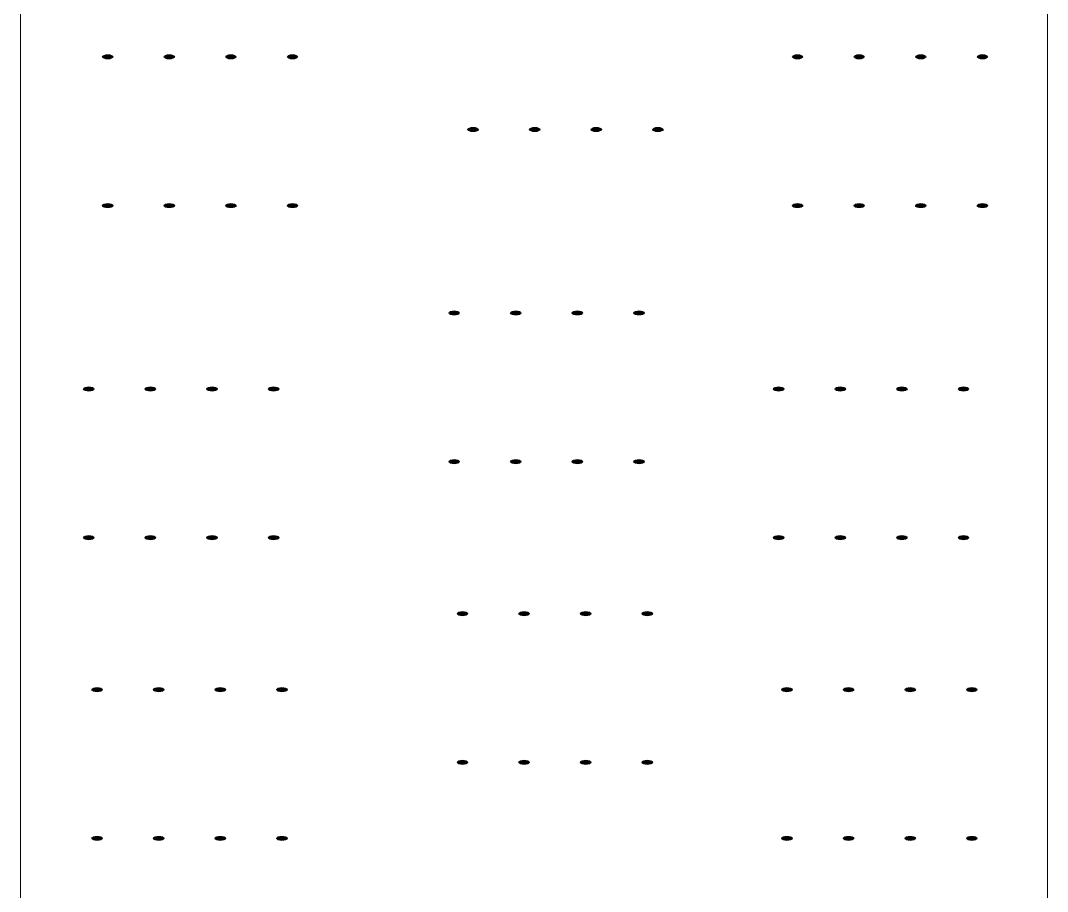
# Model space of a CAD drawing. Header units: millimetres. Extents: x -182 to 395, y -757 to 122.
# Drawn here: x -120.23 to -110.23, y -206.66 to -198.18 of the extents above; entities that cross this region are included whole.
import ezdxf

# ---------------------------------------------------------------- set-up
doc = ezdxf.new("R2010")
doc.units = ezdxf.units.MM
doc.layers.add('KY2WL', color=7, linetype='Continuous')
doc.layers.add('KY6WL', color=7, linetype='Continuous')

msp = doc.modelspace()

# ---------------------------------------------------------------- hatches: boundary and pattern name
at = {"layer": 'KY2WL'}
h = msp.add_hatch(color=256, dxfattribs=at)
edge = h.paths.add_edge_path()
edge.add_ellipse((-119.379, -198.534), major_axis=(-0.05, 0), ratio=0.4, start_angle=180, end_angle=360)
edge.add_ellipse((-119.379, -198.534), major_axis=(-0.05, 0), ratio=0.4, start_angle=0, end_angle=180)
h = msp.add_hatch(color=256, dxfattribs=at)
edge = h.paths.add_edge_path()
edge.add_ellipse((-118.779, -198.534), major_axis=(0.05, 0), ratio=0.4, start_angle=0, end_angle=180)
edge.add_ellipse((-118.779, -198.534), major_axis=(0.05, 0), ratio=0.4, start_angle=180, end_angle=360)
h = msp.add_hatch(color=256, dxfattribs=at)
edge = h.paths.add_edge_path()
edge.add_ellipse((-118.179, -198.534), major_axis=(-0.05, 0), ratio=0.4, start_angle=180, end_angle=360)
edge.add_ellipse((-118.179, -198.534), major_axis=(-0.05, 0), ratio=0.4, start_angle=0, end_angle=180)
h = msp.add_hatch(color=256, dxfattribs=at)
edge = h.paths.add_edge_path()
edge.add_ellipse((-117.579, -198.534), major_axis=(-0.05, 0), ratio=0.4, start_angle=180, end_angle=360)
edge.add_ellipse((-117.579, -198.534), major_axis=(-0.05, 0), ratio=0.4, start_angle=0, end_angle=180)
h = msp.add_hatch(color=256, dxfattribs=at)
edge = h.paths.add_edge_path()
edge.add_ellipse((-112.661, -198.534), major_axis=(-0.05, 0), ratio=0.4, start_angle=180, end_angle=360)
edge.add_ellipse((-112.661, -198.534), major_axis=(-0.05, 0), ratio=0.4, start_angle=0, end_angle=180)
h = msp.add_hatch(color=256, dxfattribs=at)
edge = h.paths.add_edge_path()
edge.add_ellipse((-112.061, -198.534), major_axis=(-0.05, 0), ratio=0.4, start_angle=180, end_angle=360)
edge.add_ellipse((-112.061, -198.534), major_axis=(-0.05, 0), ratio=0.4, start_angle=0, end_angle=180)
h = msp.add_hatch(color=256, dxfattribs=at)
edge = h.paths.add_edge_path()
edge.add_ellipse((-111.461, -198.534), major_axis=(0.05, 0), ratio=0.4, start_angle=0, end_angle=180)
edge.add_ellipse((-111.461, -198.534), major_axis=(0.05, 0), ratio=0.4, start_angle=180, end_angle=360)
h = msp.add_hatch(color=256, dxfattribs=at)
edge = h.paths.add_edge_path()
edge.add_ellipse((-110.861, -198.534), major_axis=(0.05, 0), ratio=0.4, start_angle=0, end_angle=180)
edge.add_ellipse((-110.861, -198.534), major_axis=(0.05, 0), ratio=0.4, start_angle=180, end_angle=360)
h = msp.add_hatch(color=256, dxfattribs=at)
edge = h.paths.add_edge_path()
edge.add_ellipse((-115.821, -199.242), major_axis=(-0.05, 0), ratio=0.4, start_angle=180, end_angle=360)
edge.add_ellipse((-115.821, -199.242), major_axis=(-0.05, 0), ratio=0.4, start_angle=0, end_angle=180)
h = msp.add_hatch(color=256, dxfattribs=at)
edge = h.paths.add_edge_path()
edge.add_ellipse((-115.821, -199.242), major_axis=(-0.05, 0), ratio=0.4, start_angle=180, end_angle=360)
edge.add_ellipse((-115.821, -199.242), major_axis=(-0.05, 0), ratio=0.4, start_angle=0, end_angle=180)
h = msp.add_hatch(color=256, dxfattribs=at)
edge = h.paths.add_edge_path()
edge.add_ellipse((-115.221, -199.242), major_axis=(-0.05, 0), ratio=0.4, start_angle=180, end_angle=360)
edge.add_ellipse((-115.221, -199.242), major_axis=(-0.05, 0), ratio=0.4, start_angle=0, end_angle=180)
h = msp.add_hatch(color=256, dxfattribs=at)
edge = h.paths.add_edge_path()
edge.add_ellipse((-115.221, -199.242), major_axis=(-0.05, 0), ratio=0.4, start_angle=180, end_angle=360)
edge.add_ellipse((-115.221, -199.242), major_axis=(-0.05, 0), ratio=0.4, start_angle=0, end_angle=180)
h = msp.add_hatch(color=256, dxfattribs=at)
edge = h.paths.add_edge_path()
edge.add_ellipse((-114.621, -199.242), major_axis=(0.05, 0), ratio=0.4, start_angle=0, end_angle=180)
edge.add_ellipse((-114.621, -199.242), major_axis=(0.05, 0), ratio=0.4, start_angle=180, end_angle=360)
h = msp.add_hatch(color=256, dxfattribs=at)
edge = h.paths.add_edge_path()
edge.add_ellipse((-114.621, -199.242), major_axis=(0.05, 0), ratio=0.4, start_angle=0, end_angle=180)
edge.add_ellipse((-114.621, -199.242), major_axis=(0.05, 0), ratio=0.4, start_angle=180, end_angle=360)
h = msp.add_hatch(color=256, dxfattribs=at)
edge = h.paths.add_edge_path()
edge.add_ellipse((-114.021, -199.242), major_axis=(-0.05, 0), ratio=0.4, start_angle=180, end_angle=360)
edge.add_ellipse((-114.021, -199.242), major_axis=(-0.05, 0), ratio=0.4, start_angle=0, end_angle=180)
h = msp.add_hatch(color=256, dxfattribs=at)
edge = h.paths.add_edge_path()
edge.add_ellipse((-114.021, -199.242), major_axis=(-0.05, 0), ratio=0.4, start_angle=180, end_angle=360)
edge.add_ellipse((-114.021, -199.242), major_axis=(-0.05, 0), ratio=0.4, start_angle=0, end_angle=180)
h = msp.add_hatch(color=256, dxfattribs=at)
edge = h.paths.add_edge_path()
edge.add_ellipse((-119.379, -199.982), major_axis=(-0.05, 0), ratio=0.4, start_angle=180, end_angle=360)
edge.add_ellipse((-119.379, -199.982), major_axis=(-0.05, 0), ratio=0.4, start_angle=0, end_angle=180)
h = msp.add_hatch(color=256, dxfattribs=at)
edge = h.paths.add_edge_path()
edge.add_ellipse((-118.779, -199.982), major_axis=(0.05, 0), ratio=0.4, start_angle=0, end_angle=180)
edge.add_ellipse((-118.779, -199.982), major_axis=(0.05, 0), ratio=0.4, start_angle=180, end_angle=360)
h = msp.add_hatch(color=256, dxfattribs=at)
edge = h.paths.add_edge_path()
edge.add_ellipse((-118.179, -199.982), major_axis=(-0.05, 0), ratio=0.4, start_angle=180, end_angle=360)
edge.add_ellipse((-118.179, -199.982), major_axis=(-0.05, 0), ratio=0.4, start_angle=0, end_angle=180)
h = msp.add_hatch(color=256, dxfattribs=at)
edge = h.paths.add_edge_path()
edge.add_ellipse((-117.579, -199.982), major_axis=(-0.05, 0), ratio=0.4, start_angle=180, end_angle=360)
edge.add_ellipse((-117.579, -199.982), major_axis=(-0.05, 0), ratio=0.4, start_angle=0, end_angle=180)
h = msp.add_hatch(color=256, dxfattribs=at)
edge = h.paths.add_edge_path()
edge.add_ellipse((-112.661, -199.982), major_axis=(-0.05, 0), ratio=0.4, start_angle=180, end_angle=360)
edge.add_ellipse((-112.661, -199.982), major_axis=(-0.05, 0), ratio=0.4, start_angle=0, end_angle=180)
h = msp.add_hatch(color=256, dxfattribs=at)
edge = h.paths.add_edge_path()
edge.add_ellipse((-112.061, -199.982), major_axis=(-0.05, 0), ratio=0.4, start_angle=180, end_angle=360)
edge.add_ellipse((-112.061, -199.982), major_axis=(-0.05, 0), ratio=0.4, start_angle=0, end_angle=180)
h = msp.add_hatch(color=256, dxfattribs=at)
edge = h.paths.add_edge_path()
edge.add_ellipse((-111.461, -199.982), major_axis=(0.05, 0), ratio=0.4, start_angle=0, end_angle=180)
edge.add_ellipse((-111.461, -199.982), major_axis=(0.05, 0), ratio=0.4, start_angle=180, end_angle=360)
h = msp.add_hatch(color=256, dxfattribs=at)
edge = h.paths.add_edge_path()
edge.add_ellipse((-110.861, -199.982), major_axis=(0.05, 0), ratio=0.4, start_angle=0, end_angle=180)
edge.add_ellipse((-110.861, -199.982), major_axis=(0.05, 0), ratio=0.4, start_angle=180, end_angle=360)
h = msp.add_hatch(color=256, dxfattribs=at)
edge = h.paths.add_edge_path()
edge.add_ellipse((-116.005, -201.027), major_axis=(-0.05, 0), ratio=0.4, start_angle=180, end_angle=360)
edge.add_ellipse((-116.005, -201.027), major_axis=(-0.05, 0), ratio=0.4, start_angle=0, end_angle=180)
h = msp.add_hatch(color=256, dxfattribs=at)
edge = h.paths.add_edge_path()
edge.add_ellipse((-115.405, -201.027), major_axis=(-0.05, 0), ratio=0.4, start_angle=180, end_angle=360)
edge.add_ellipse((-115.405, -201.027), major_axis=(-0.05, 0), ratio=0.4, start_angle=0, end_angle=180)
h = msp.add_hatch(color=256, dxfattribs=at)
edge = h.paths.add_edge_path()
edge.add_ellipse((-114.805, -201.027), major_axis=(0.05, 0), ratio=0.4, start_angle=0, end_angle=180)
edge.add_ellipse((-114.805, -201.027), major_axis=(0.05, 0), ratio=0.4, start_angle=180, end_angle=360)
h = msp.add_hatch(color=256, dxfattribs=at)
edge = h.paths.add_edge_path()
edge.add_ellipse((-114.205, -201.027), major_axis=(-0.05, 0), ratio=0.4, start_angle=180, end_angle=360)
edge.add_ellipse((-114.205, -201.027), major_axis=(-0.05, 0), ratio=0.4, start_angle=0, end_angle=180)
h = msp.add_hatch(color=256, dxfattribs=at)
edge = h.paths.add_edge_path()
edge.add_ellipse((-119.563, -201.767), major_axis=(-0.05, 0), ratio=0.4, start_angle=180, end_angle=360)
edge.add_ellipse((-119.563, -201.767), major_axis=(-0.05, 0), ratio=0.4, start_angle=0, end_angle=180)
h = msp.add_hatch(color=256, dxfattribs=at)
edge = h.paths.add_edge_path()
edge.add_ellipse((-118.963, -201.767), major_axis=(0.05, 0), ratio=0.4, start_angle=0, end_angle=180)
edge.add_ellipse((-118.963, -201.767), major_axis=(0.05, 0), ratio=0.4, start_angle=180, end_angle=360)
h = msp.add_hatch(color=256, dxfattribs=at)
edge = h.paths.add_edge_path()
edge.add_ellipse((-118.363, -201.767), major_axis=(-0.05, 0), ratio=0.4, start_angle=180, end_angle=360)
edge.add_ellipse((-118.363, -201.767), major_axis=(-0.05, 0), ratio=0.4, start_angle=0, end_angle=180)
h = msp.add_hatch(color=256, dxfattribs=at)
edge = h.paths.add_edge_path()
edge.add_ellipse((-117.763, -201.767), major_axis=(-0.05, 0), ratio=0.4, start_angle=180, end_angle=360)
edge.add_ellipse((-117.763, -201.767), major_axis=(-0.05, 0), ratio=0.4, start_angle=0, end_angle=180)
h = msp.add_hatch(color=256, dxfattribs=at)
edge = h.paths.add_edge_path()
edge.add_ellipse((-112.845, -201.767), major_axis=(-0.05, 0), ratio=0.4, start_angle=180, end_angle=360)
edge.add_ellipse((-112.845, -201.767), major_axis=(-0.05, 0), ratio=0.4, start_angle=0, end_angle=180)
h = msp.add_hatch(color=256, dxfattribs=at)
edge = h.paths.add_edge_path()
edge.add_ellipse((-112.245, -201.767), major_axis=(-0.05, 0), ratio=0.4, start_angle=180, end_angle=360)
edge.add_ellipse((-112.245, -201.767), major_axis=(-0.05, 0), ratio=0.4, start_angle=0, end_angle=180)
h = msp.add_hatch(color=256, dxfattribs=at)
edge = h.paths.add_edge_path()
edge.add_ellipse((-111.645, -201.767), major_axis=(0.05, 0), ratio=0.4, start_angle=0, end_angle=180)
edge.add_ellipse((-111.645, -201.767), major_axis=(0.05, 0), ratio=0.4, start_angle=180, end_angle=360)
h = msp.add_hatch(color=256, dxfattribs=at)
edge = h.paths.add_edge_path()
edge.add_ellipse((-111.045, -201.767), major_axis=(0.05, 0), ratio=0.4, start_angle=0, end_angle=180)
edge.add_ellipse((-111.045, -201.767), major_axis=(0.05, 0), ratio=0.4, start_angle=180, end_angle=360)
h = msp.add_hatch(color=256, dxfattribs=at)
edge = h.paths.add_edge_path()
edge.add_ellipse((-116.005, -202.475), major_axis=(-0.05, 0), ratio=0.4, start_angle=180, end_angle=360)
edge.add_ellipse((-116.005, -202.475), major_axis=(-0.05, 0), ratio=0.4, start_angle=0, end_angle=180)
h = msp.add_hatch(color=256, dxfattribs=at)
edge = h.paths.add_edge_path()
edge.add_ellipse((-116.005, -202.475), major_axis=(-0.05, 0), ratio=0.4, start_angle=180, end_angle=360)
edge.add_ellipse((-116.005, -202.475), major_axis=(-0.05, 0), ratio=0.4, start_angle=0, end_angle=180)
h = msp.add_hatch(color=256, dxfattribs=at)
edge = h.paths.add_edge_path()
edge.add_ellipse((-115.405, -202.475), major_axis=(-0.05, 0), ratio=0.4, start_angle=180, end_angle=360)
edge.add_ellipse((-115.405, -202.475), major_axis=(-0.05, 0), ratio=0.4, start_angle=0, end_angle=180)
h = msp.add_hatch(color=256, dxfattribs=at)
edge = h.paths.add_edge_path()
edge.add_ellipse((-115.405, -202.475), major_axis=(-0.05, 0), ratio=0.4, start_angle=180, end_angle=360)
edge.add_ellipse((-115.405, -202.475), major_axis=(-0.05, 0), ratio=0.4, start_angle=0, end_angle=180)
h = msp.add_hatch(color=256, dxfattribs=at)
edge = h.paths.add_edge_path()
edge.add_ellipse((-114.805, -202.475), major_axis=(0.05, 0), ratio=0.4, start_angle=0, end_angle=180)
edge.add_ellipse((-114.805, -202.475), major_axis=(0.05, 0), ratio=0.4, start_angle=180, end_angle=360)
h = msp.add_hatch(color=256, dxfattribs=at)
edge = h.paths.add_edge_path()
edge.add_ellipse((-114.805, -202.475), major_axis=(0.05, 0), ratio=0.4, start_angle=0, end_angle=180)
edge.add_ellipse((-114.805, -202.475), major_axis=(0.05, 0), ratio=0.4, start_angle=180, end_angle=360)
h = msp.add_hatch(color=256, dxfattribs=at)
edge = h.paths.add_edge_path()
edge.add_ellipse((-114.205, -202.475), major_axis=(-0.05, 0), ratio=0.4, start_angle=180, end_angle=360)
edge.add_ellipse((-114.205, -202.475), major_axis=(-0.05, 0), ratio=0.4, start_angle=0, end_angle=180)
h = msp.add_hatch(color=256, dxfattribs=at)
edge = h.paths.add_edge_path()
edge.add_ellipse((-114.205, -202.475), major_axis=(-0.05, 0), ratio=0.4, start_angle=180, end_angle=360)
edge.add_ellipse((-114.205, -202.475), major_axis=(-0.05, 0), ratio=0.4, start_angle=0, end_angle=180)
h = msp.add_hatch(color=256, dxfattribs=at)
edge = h.paths.add_edge_path()
edge.add_ellipse((-119.563, -203.215), major_axis=(-0.05, 0), ratio=0.4, start_angle=180, end_angle=360)
edge.add_ellipse((-119.563, -203.215), major_axis=(-0.05, 0), ratio=0.4, start_angle=0, end_angle=180)
h = msp.add_hatch(color=256, dxfattribs=at)
edge = h.paths.add_edge_path()
edge.add_ellipse((-118.963, -203.215), major_axis=(0.05, 0), ratio=0.4, start_angle=0, end_angle=180)
edge.add_ellipse((-118.963, -203.215), major_axis=(0.05, 0), ratio=0.4, start_angle=180, end_angle=360)
h = msp.add_hatch(color=256, dxfattribs=at)
edge = h.paths.add_edge_path()
edge.add_ellipse((-118.363, -203.215), major_axis=(-0.05, 0), ratio=0.4, start_angle=180, end_angle=360)
edge.add_ellipse((-118.363, -203.215), major_axis=(-0.05, 0), ratio=0.4, start_angle=0, end_angle=180)
h = msp.add_hatch(color=256, dxfattribs=at)
edge = h.paths.add_edge_path()
edge.add_ellipse((-117.763, -203.215), major_axis=(-0.05, 0), ratio=0.4, start_angle=180, end_angle=360)
edge.add_ellipse((-117.763, -203.215), major_axis=(-0.05, 0), ratio=0.4, start_angle=0, end_angle=180)
h = msp.add_hatch(color=256, dxfattribs=at)
edge = h.paths.add_edge_path()
edge.add_ellipse((-112.845, -203.215), major_axis=(-0.05, 0), ratio=0.4, start_angle=180, end_angle=360)
edge.add_ellipse((-112.845, -203.215), major_axis=(-0.05, 0), ratio=0.4, start_angle=0, end_angle=180)
h = msp.add_hatch(color=256, dxfattribs=at)
edge = h.paths.add_edge_path()
edge.add_ellipse((-112.245, -203.215), major_axis=(-0.05, 0), ratio=0.4, start_angle=180, end_angle=360)
edge.add_ellipse((-112.245, -203.215), major_axis=(-0.05, 0), ratio=0.4, start_angle=0, end_angle=180)
h = msp.add_hatch(color=256, dxfattribs=at)
edge = h.paths.add_edge_path()
edge.add_ellipse((-111.645, -203.215), major_axis=(0.05, 0), ratio=0.4, start_angle=0, end_angle=180)
edge.add_ellipse((-111.645, -203.215), major_axis=(0.05, 0), ratio=0.4, start_angle=180, end_angle=360)
h = msp.add_hatch(color=256, dxfattribs=at)
edge = h.paths.add_edge_path()
edge.add_ellipse((-111.045, -203.215), major_axis=(0.05, 0), ratio=0.4, start_angle=0, end_angle=180)
edge.add_ellipse((-111.045, -203.215), major_axis=(0.05, 0), ratio=0.4, start_angle=180, end_angle=360)
h = msp.add_hatch(color=256, dxfattribs=at)
edge = h.paths.add_edge_path()
edge.add_ellipse((-115.924, -203.954), major_axis=(-0.05, 0), ratio=0.4, start_angle=180, end_angle=360)
edge.add_ellipse((-115.924, -203.954), major_axis=(-0.05, 0), ratio=0.4, start_angle=0, end_angle=180)
h = msp.add_hatch(color=256, dxfattribs=at)
edge = h.paths.add_edge_path()
edge.add_ellipse((-115.324, -203.954), major_axis=(-0.05, 0), ratio=0.4, start_angle=180, end_angle=360)
edge.add_ellipse((-115.324, -203.954), major_axis=(-0.05, 0), ratio=0.4, start_angle=0, end_angle=180)
h = msp.add_hatch(color=256, dxfattribs=at)
edge = h.paths.add_edge_path()
edge.add_ellipse((-114.724, -203.954), major_axis=(0.05, 0), ratio=0.4, start_angle=0, end_angle=180)
edge.add_ellipse((-114.724, -203.954), major_axis=(0.05, 0), ratio=0.4, start_angle=180, end_angle=360)
h = msp.add_hatch(color=256, dxfattribs=at)
edge = h.paths.add_edge_path()
edge.add_ellipse((-114.124, -203.954), major_axis=(0.05, 0), ratio=0.4, start_angle=0, end_angle=180)
edge.add_ellipse((-114.124, -203.954), major_axis=(0.05, 0), ratio=0.4, start_angle=180, end_angle=360)
h = msp.add_hatch(color=256, dxfattribs=at)
edge = h.paths.add_edge_path()
edge.add_ellipse((-119.482, -204.694), major_axis=(-0.05, 0), ratio=0.4, start_angle=180, end_angle=360)
edge.add_ellipse((-119.482, -204.694), major_axis=(-0.05, 0), ratio=0.4, start_angle=0, end_angle=180)
h = msp.add_hatch(color=256, dxfattribs=at)
edge = h.paths.add_edge_path()
edge.add_ellipse((-118.882, -204.694), major_axis=(0.05, 0), ratio=0.4, start_angle=0, end_angle=180)
edge.add_ellipse((-118.882, -204.694), major_axis=(0.05, 0), ratio=0.4, start_angle=180, end_angle=360)
h = msp.add_hatch(color=256, dxfattribs=at)
edge = h.paths.add_edge_path()
edge.add_ellipse((-118.282, -204.694), major_axis=(0.05, 0), ratio=0.4, start_angle=0, end_angle=180)
edge.add_ellipse((-118.282, -204.694), major_axis=(0.05, 0), ratio=0.4, start_angle=180, end_angle=360)
h = msp.add_hatch(color=256, dxfattribs=at)
edge = h.paths.add_edge_path()
edge.add_ellipse((-117.682, -204.694), major_axis=(-0.05, 0), ratio=0.4, start_angle=180, end_angle=360)
edge.add_ellipse((-117.682, -204.694), major_axis=(-0.05, 0), ratio=0.4, start_angle=0, end_angle=180)
h = msp.add_hatch(color=256, dxfattribs=at)
edge = h.paths.add_edge_path()
edge.add_ellipse((-112.764, -204.694), major_axis=(0.05, 0), ratio=0.4, start_angle=0, end_angle=180)
edge.add_ellipse((-112.764, -204.694), major_axis=(0.05, 0), ratio=0.4, start_angle=180, end_angle=360)
h = msp.add_hatch(color=256, dxfattribs=at)
edge = h.paths.add_edge_path()
edge.add_ellipse((-112.164, -204.694), major_axis=(-0.05, 0), ratio=0.4, start_angle=180, end_angle=360)
edge.add_ellipse((-112.164, -204.694), major_axis=(-0.05, 0), ratio=0.4, start_angle=0, end_angle=180)
h = msp.add_hatch(color=256, dxfattribs=at)
edge = h.paths.add_edge_path()
edge.add_ellipse((-111.564, -204.694), major_axis=(-0.05, 0), ratio=0.4, start_angle=180, end_angle=360)
edge.add_ellipse((-111.564, -204.694), major_axis=(-0.05, 0), ratio=0.4, start_angle=0, end_angle=180)
h = msp.add_hatch(color=256, dxfattribs=at)
edge = h.paths.add_edge_path()
edge.add_ellipse((-110.964, -204.694), major_axis=(0.05, 0), ratio=0.4, start_angle=0, end_angle=180)
edge.add_ellipse((-110.964, -204.694), major_axis=(0.05, 0), ratio=0.4, start_angle=180, end_angle=360)
h = msp.add_hatch(color=256, dxfattribs=at)
edge = h.paths.add_edge_path()
edge.add_ellipse((-115.924, -205.402), major_axis=(-0.05, 0), ratio=0.4, start_angle=180, end_angle=360)
edge.add_ellipse((-115.924, -205.402), major_axis=(-0.05, 0), ratio=0.4, start_angle=0, end_angle=180)
h = msp.add_hatch(color=256, dxfattribs=at)
edge = h.paths.add_edge_path()
edge.add_ellipse((-115.924, -205.402), major_axis=(-0.05, 0), ratio=0.4, start_angle=180, end_angle=360)
edge.add_ellipse((-115.924, -205.402), major_axis=(-0.05, 0), ratio=0.4, start_angle=0, end_angle=180)
h = msp.add_hatch(color=256, dxfattribs=at)
edge = h.paths.add_edge_path()
edge.add_ellipse((-115.324, -205.402), major_axis=(-0.05, 0), ratio=0.4, start_angle=180, end_angle=360)
edge.add_ellipse((-115.324, -205.402), major_axis=(-0.05, 0), ratio=0.4, start_angle=0, end_angle=180)
h = msp.add_hatch(color=256, dxfattribs=at)
edge = h.paths.add_edge_path()
edge.add_ellipse((-115.324, -205.402), major_axis=(-0.05, 0), ratio=0.4, start_angle=180, end_angle=360)
edge.add_ellipse((-115.324, -205.402), major_axis=(-0.05, 0), ratio=0.4, start_angle=0, end_angle=180)
h = msp.add_hatch(color=256, dxfattribs=at)
edge = h.paths.add_edge_path()
edge.add_ellipse((-114.724, -205.402), major_axis=(0.05, 0), ratio=0.4, start_angle=0, end_angle=180)
edge.add_ellipse((-114.724, -205.402), major_axis=(0.05, 0), ratio=0.4, start_angle=180, end_angle=360)
h = msp.add_hatch(color=256, dxfattribs=at)
edge = h.paths.add_edge_path()
edge.add_ellipse((-114.724, -205.402), major_axis=(0.05, 0), ratio=0.4, start_angle=0, end_angle=180)
edge.add_ellipse((-114.724, -205.402), major_axis=(0.05, 0), ratio=0.4, start_angle=180, end_angle=360)
h = msp.add_hatch(color=256, dxfattribs=at)
edge = h.paths.add_edge_path()
edge.add_ellipse((-114.124, -205.402), major_axis=(0.05, 0), ratio=0.4, start_angle=0, end_angle=180)
edge.add_ellipse((-114.124, -205.402), major_axis=(0.05, 0), ratio=0.4, start_angle=180, end_angle=360)
h = msp.add_hatch(color=256, dxfattribs=at)
edge = h.paths.add_edge_path()
edge.add_ellipse((-114.124, -205.402), major_axis=(0.05, 0), ratio=0.4, start_angle=0, end_angle=180)
edge.add_ellipse((-114.124, -205.402), major_axis=(0.05, 0), ratio=0.4, start_angle=180, end_angle=360)
h = msp.add_hatch(color=256, dxfattribs=at)
edge = h.paths.add_edge_path()
edge.add_ellipse((-119.482, -206.142), major_axis=(-0.05, 0), ratio=0.4, start_angle=180, end_angle=360)
edge.add_ellipse((-119.482, -206.142), major_axis=(-0.05, 0), ratio=0.4, start_angle=0, end_angle=180)
h = msp.add_hatch(color=256, dxfattribs=at)
edge = h.paths.add_edge_path()
edge.add_ellipse((-119.482, -206.142), major_axis=(-0.05, 0), ratio=0.4, start_angle=180, end_angle=360)
edge.add_ellipse((-119.482, -206.142), major_axis=(-0.05, 0), ratio=0.4, start_angle=0, end_angle=180)
h = msp.add_hatch(color=256, dxfattribs=at)
edge = h.paths.add_edge_path()
edge.add_ellipse((-118.882, -206.142), major_axis=(0.05, 0), ratio=0.4, start_angle=0, end_angle=180)
edge.add_ellipse((-118.882, -206.142), major_axis=(0.05, 0), ratio=0.4, start_angle=180, end_angle=360)
h = msp.add_hatch(color=256, dxfattribs=at)
edge = h.paths.add_edge_path()
edge.add_ellipse((-118.882, -206.142), major_axis=(0.05, 0), ratio=0.4, start_angle=0, end_angle=180)
edge.add_ellipse((-118.882, -206.142), major_axis=(0.05, 0), ratio=0.4, start_angle=180, end_angle=360)
h = msp.add_hatch(color=256, dxfattribs=at)
edge = h.paths.add_edge_path()
edge.add_ellipse((-118.282, -206.142), major_axis=(0.05, 0), ratio=0.4, start_angle=0, end_angle=180)
edge.add_ellipse((-118.282, -206.142), major_axis=(0.05, 0), ratio=0.4, start_angle=180, end_angle=360)
h = msp.add_hatch(color=256, dxfattribs=at)
edge = h.paths.add_edge_path()
edge.add_ellipse((-118.282, -206.142), major_axis=(0.05, 0), ratio=0.4, start_angle=0, end_angle=180)
edge.add_ellipse((-118.282, -206.142), major_axis=(0.05, 0), ratio=0.4, start_angle=180, end_angle=360)
h = msp.add_hatch(color=256, dxfattribs=at)
edge = h.paths.add_edge_path()
edge.add_ellipse((-117.682, -206.142), major_axis=(-0.05, 0), ratio=0.4, start_angle=180, end_angle=360)
edge.add_ellipse((-117.682, -206.142), major_axis=(-0.05, 0), ratio=0.4, start_angle=0, end_angle=180)
h = msp.add_hatch(color=256, dxfattribs=at)
edge = h.paths.add_edge_path()
edge.add_ellipse((-117.682, -206.142), major_axis=(-0.05, 0), ratio=0.4, start_angle=180, end_angle=360)
edge.add_ellipse((-117.682, -206.142), major_axis=(-0.05, 0), ratio=0.4, start_angle=0, end_angle=180)
h = msp.add_hatch(color=256, dxfattribs=at)
edge = h.paths.add_edge_path()
edge.add_ellipse((-112.764, -206.142), major_axis=(0.05, 0), ratio=0.4, start_angle=0, end_angle=180)
edge.add_ellipse((-112.764, -206.142), major_axis=(0.05, 0), ratio=0.4, start_angle=180, end_angle=360)
h = msp.add_hatch(color=256, dxfattribs=at)
edge = h.paths.add_edge_path()
edge.add_ellipse((-112.764, -206.142), major_axis=(0.05, 0), ratio=0.4, start_angle=0, end_angle=180)
edge.add_ellipse((-112.764, -206.142), major_axis=(0.05, 0), ratio=0.4, start_angle=180, end_angle=360)
h = msp.add_hatch(color=256, dxfattribs=at)
edge = h.paths.add_edge_path()
edge.add_ellipse((-112.164, -206.142), major_axis=(-0.05, 0), ratio=0.4, start_angle=180, end_angle=360)
edge.add_ellipse((-112.164, -206.142), major_axis=(-0.05, 0), ratio=0.4, start_angle=0, end_angle=180)
h = msp.add_hatch(color=256, dxfattribs=at)
edge = h.paths.add_edge_path()
edge.add_ellipse((-112.164, -206.142), major_axis=(-0.05, 0), ratio=0.4, start_angle=180, end_angle=360)
edge.add_ellipse((-112.164, -206.142), major_axis=(-0.05, 0), ratio=0.4, start_angle=0, end_angle=180)
h = msp.add_hatch(color=256, dxfattribs=at)
edge = h.paths.add_edge_path()
edge.add_ellipse((-111.564, -206.142), major_axis=(-0.05, 0), ratio=0.4, start_angle=180, end_angle=360)
edge.add_ellipse((-111.564, -206.142), major_axis=(-0.05, 0), ratio=0.4, start_angle=0, end_angle=180)
h = msp.add_hatch(color=256, dxfattribs=at)
edge = h.paths.add_edge_path()
edge.add_ellipse((-111.564, -206.142), major_axis=(-0.05, 0), ratio=0.4, start_angle=180, end_angle=360)
edge.add_ellipse((-111.564, -206.142), major_axis=(-0.05, 0), ratio=0.4, start_angle=0, end_angle=180)
h = msp.add_hatch(color=256, dxfattribs=at)
edge = h.paths.add_edge_path()
edge.add_ellipse((-110.964, -206.142), major_axis=(0.05, 0), ratio=0.4, start_angle=0, end_angle=180)
edge.add_ellipse((-110.964, -206.142), major_axis=(0.05, 0), ratio=0.4, start_angle=180, end_angle=360)
h = msp.add_hatch(color=256, dxfattribs=at)
edge = h.paths.add_edge_path()
edge.add_ellipse((-110.964, -206.142), major_axis=(0.05, 0), ratio=0.4, start_angle=0, end_angle=180)
edge.add_ellipse((-110.964, -206.142), major_axis=(0.05, 0), ratio=0.4, start_angle=180, end_angle=360)

# ---------------------------------------------------------------- linework, layer by layer
at = {"lineweight": 20}
for p, q in [((-120.228, 10.812), (-120.228, -302.248)), ((-110.228, -100.788), (-110.228, -302.248))]:
    msp.add_line(p, q, dxfattribs=at)
at = {"layer": 'KY2WL'}
for centre in [(-119.379, -198.534), (-118.779, -198.534), (-118.179, -198.534), (-112.661, -198.534), (-112.061, -198.534), (-111.461, -198.534), (-110.861, -198.534), (-115.221, -199.242), (-115.221, -199.242), (-114.621, -199.242), (-114.621, -199.242), (-114.021, -199.242), (-114.021, -199.242), (-119.379, -199.982), (-118.779, -199.982), (-118.179, -199.982), (-112.661, -199.982), (-112.061, -199.982), (-111.461, -199.982), (-110.861, -199.982), (-115.405, -201.027), (-114.805, -201.027), (-114.205, -201.027), (-119.563, -201.767), (-118.963, -201.767), (-118.363, -201.767), (-112.845, -201.767), (-112.245, -201.767), (-111.645, -201.767), (-111.045, -201.767), (-115.405, -202.475), (-115.405, -202.475), (-114.805, -202.475), (-114.805, -202.475), (-114.205, -202.475), (-114.205, -202.475), (-119.563, -203.215), (-118.963, -203.215), (-118.363, -203.215), (-112.845, -203.215), (-112.245, -203.215), (-111.645, -203.215), (-111.045, -203.215), (-115.924, -203.954), (-115.324, -203.954), (-114.724, -203.954), (-114.124, -203.954), (-118.882, -204.694), (-118.282, -204.694), (-117.682, -204.694), (-112.764, -204.694), (-111.564, -204.694), (-110.964, -204.694), (-115.924, -205.402), (-115.924, -205.402), (-115.324, -205.402), (-115.324, -205.402), (-114.724, -205.402), (-114.724, -205.402), (-114.124, -205.402), (-114.124, -205.402), (-118.882, -206.142), (-118.882, -206.142), (-118.282, -206.142), (-118.282, -206.142), (-117.682, -206.142), (-117.682, -206.142), (-112.764, -206.142), (-112.764, -206.142), (-111.564, -206.142), (-111.564, -206.142), (-110.964, -206.142), (-110.964, -206.142)]:
    msp.add_ellipse(centre, major_axis=(0.05, 0), ratio=0.4, dxfattribs=at)
for centre in [(-117.579, -198.534), (-115.821, -199.242), (-115.821, -199.242), (-117.579, -199.982), (-116.005, -201.027), (-117.763, -201.767), (-116.005, -202.475), (-116.005, -202.475), (-117.763, -203.215), (-119.482, -204.694), (-112.164, -204.694), (-119.482, -206.142), (-119.482, -206.142), (-112.164, -206.142), (-112.164, -206.142)]:
    msp.add_ellipse(centre, major_axis=(-0.05, 0), ratio=0.4, start_param=3.141593, end_param=9.424778, dxfattribs=at)
at = {"layer": 'KY6WL', "lineweight": 20}
for p, q in [((-120.228, -376.548), (-120.228, 10.812)), ((-110.228, -376.548), (-110.228, 10.812))]:
    msp.add_line(p, q, dxfattribs=at)

doc.saveas('drawing.dxf')
